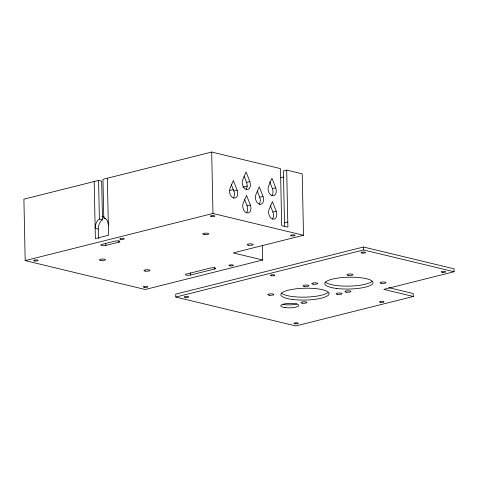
<?xml version="1.0" encoding="UTF-8"?>
<svg xmlns="http://www.w3.org/2000/svg" width="478" height="478" viewBox="0 0 478 478"><rect width="100%" height="100%" fill="white"/><g stroke="black" fill="none" stroke-linecap="round" stroke-linejoin="round"><path stroke-width="0.72" d="M262.398 245.208L262.709 260.008L145.204 289.495L25.185 260.594L23.9 199.159L98.576 180.427L99.382 219.026L98.295 219.904A9.052 6.417 -76.5 0 0 95.164 228.335L98.265 229.082L98.468 238.588M98.576 180.427L101.677 181.174L102.489 219.772L101.402 220.651A9.052 6.417 -76.5 0 0 98.265 229.082M284.565 226.518L283.4 170.933L286.698 170.108L287.893 227.152L281.685 225.658L280.49 168.614L211.682 152.046L102.967 179.322L103.774 217.92L104.885 218.255A9.052 6.417 -76.5 0 1 108.339 225.024M246.039 189.336A6.035 3.991 75.9 0 0 246.546 182.435L249.839 181.61L246.074 171.966L242.675 179.883A6.035 3.991 75.9 0 0 246.439 189.521A6.035 3.991 75.9 0 0 249.839 181.61M229.153 190.65L233.491 189.563M242.89 187.203L247.228 186.115M280.496 177.768L283.388 177.039M233.348 197.928A6.035 3.991 75.9 0 0 233.856 191.021L237.154 190.196L233.384 180.559L229.984 188.469A6.035 3.991 75.9 0 0 233.754 198.107A6.035 3.991 75.9 0 0 237.154 190.196M271.904 195.568A6.035 3.991 75.9 0 0 272.412 188.661L275.704 187.836L271.94 178.198L268.54 186.109A6.035 3.991 75.9 0 0 272.305 195.747A6.035 3.991 75.9 0 0 275.704 187.836M259.213 204.154A6.035 3.991 75.9 0 0 259.721 197.247L263.019 196.422L259.249 186.784L255.85 194.695A6.035 3.991 75.9 0 0 259.62 204.333A6.035 3.991 75.9 0 0 263.019 196.422M25.185 260.594L212.973 213.475L303.5 235.278L302.216 173.843L286.698 170.108M246.529 212.74A6.035 3.991 75.9 0 0 247.036 205.839L250.329 205.008L246.564 195.371L243.165 203.281A6.035 3.991 75.9 0 0 246.929 212.925A6.035 3.991 75.9 0 0 250.329 205.008M105.817 245.453L118.992 242.143A3.017 0.741 -1.2 0 0 119.118 241.097A3.017 0.741 -1.2 0 0 114.851 241.145L101.677 244.455A3.017 0.741 -1.2 0 0 101.551 245.501A3.017 0.741 -1.2 0 0 105.817 245.453L105.769 243.254M272.394 218.966A6.035 3.991 75.9 0 0 272.902 212.065L276.194 211.24L272.43 201.596L269.03 209.513A6.035 3.991 75.9 0 0 272.795 219.151A6.035 3.991 75.9 0 0 276.194 211.24M284.488 222.862L287.786 222.031M303.5 235.278L233.222 252.91L262.709 260.008M190.608 275.047L214.771 268.989A3.017 0.741 -1.2 0 0 214.897 267.937A3.017 0.741 -1.2 0 0 210.631 267.991L186.474 274.049A3.017 0.741 -1.2 0 0 186.342 275.101A3.017 0.741 -1.2 0 0 190.608 275.047L190.567 272.854M413.303 296.474L383.816 289.375L454.1 271.737L454.04 268.815L363.507 247.012L175.725 294.131L175.785 297.053L295.804 325.954L413.303 296.474L413.243 293.546L388.793 287.66M175.785 297.053L363.567 249.94L454.1 271.737M101.999 216.349L104.168 216.869M103.774 217.92L105.638 218.368M99.382 219.026L102.489 219.772M269.723 181.777L272.412 188.661M270.213 205.181L272.902 212.065M257.301 191.051L259.721 197.247M244.127 176.239L246.546 182.435M244.617 199.643L247.036 205.839M231.167 184.138L233.856 191.021M363.507 247.012L363.567 249.94M214.742 267.525L214.771 268.989M211.682 152.046L212.973 213.475M118.962 240.679L118.992 242.143M107.359 178.222L108.554 235.266L95.379 238.57L94.184 181.526M328.039 292.47A24.145 5.921 -1.2 0 1 304.199 297.155A24.145 5.921 -1.2 0 1 281.423 293.044M371.962 281.446A24.145 5.921 -1.2 0 1 348.121 286.137A24.145 5.921 -1.2 0 1 325.351 282.026M296.946 303.859A9.052 2.223 -1.2 0 1 283.101 304.325M120.868 239.329A2.265 0.556 -1.2 0 0 124.316 238.803A2.265 0.556 -1.2 0 0 120.982 238.367A2.265 0.556 -1.2 0 0 120.868 239.329M144.332 287.362A2.265 0.556 -1.2 0 0 147.786 286.842A2.265 0.556 -1.2 0 0 144.452 286.4A2.265 0.556 -1.2 0 0 144.332 287.362M34.661 260.958A2.265 0.556 -1.2 0 0 38.115 260.432A2.265 0.556 -1.2 0 0 34.78 259.99A2.265 0.556 -1.2 0 0 34.661 260.958M211.461 216.6A2.265 0.556 -1.2 0 0 214.915 216.074A2.265 0.556 -1.2 0 0 211.581 215.632A2.265 0.556 -1.2 0 0 211.461 216.6M291.652 235.905A2.265 0.556 -1.2 0 0 295.099 235.379A2.265 0.556 -1.2 0 0 291.765 234.943A2.265 0.556 -1.2 0 0 291.652 235.905M229.99 265.876A2.265 0.556 -1.2 0 0 233.443 265.35A2.265 0.556 -1.2 0 0 230.103 264.908A2.265 0.556 -1.2 0 0 229.99 265.876M248.614 245.244A3.017 0.741 -1.2 0 0 253.215 244.545A3.017 0.741 -1.2 0 0 248.769 243.953A3.017 0.741 -1.2 0 0 248.614 245.244M204.124 234.531A3.017 0.741 -1.2 0 0 208.725 233.832A3.017 0.741 -1.2 0 0 204.279 233.246A3.017 0.741 -1.2 0 0 204.124 234.531M100.9 260.426A3.017 0.741 -1.2 0 0 105.501 259.727A3.017 0.741 -1.2 0 0 101.055 259.142A3.017 0.741 -1.2 0 0 100.9 260.426M145.39 271.14A3.017 0.741 -1.2 0 0 149.99 270.44A3.017 0.741 -1.2 0 0 145.545 269.855A3.017 0.741 -1.2 0 0 145.39 271.14M442.246 272.364A2.265 0.556 -1.2 0 0 445.699 271.845A2.265 0.556 -1.2 0 0 442.365 271.402A2.265 0.556 -1.2 0 0 442.246 272.364M362.061 253.059A2.265 0.556 -1.2 0 0 365.515 252.533A2.265 0.556 -1.2 0 0 362.181 252.097A2.265 0.556 -1.2 0 0 362.061 253.059M271.462 275.788A2.265 0.556 -1.2 0 0 274.916 275.268A2.265 0.556 -1.2 0 0 271.582 274.826A2.265 0.556 -1.2 0 0 271.462 275.788M185.261 297.418A2.265 0.556 -1.2 0 0 188.708 296.898A2.265 0.556 -1.2 0 0 185.374 296.456A2.265 0.556 -1.2 0 0 185.261 297.418M294.986 323.803A2.163 0.532 -1.2 0 0 298.284 323.301A2.163 0.532 -1.2 0 0 295.093 322.883A2.163 0.532 -1.2 0 0 294.986 323.803M380.59 302.335A2.265 0.556 -1.2 0 0 384.037 301.809A2.265 0.556 -1.2 0 0 380.703 301.373A2.265 0.556 -1.2 0 0 380.59 302.335M381.444 283.364A3.017 0.741 -1.2 0 0 386.045 282.665A3.017 0.741 -1.2 0 0 381.599 282.08A3.017 0.741 -1.2 0 0 381.444 283.364M348.337 275.394A3.017 0.741 -1.2 0 0 352.937 274.695A3.017 0.741 -1.2 0 0 348.492 274.109A3.017 0.741 -1.2 0 0 348.337 275.394M313.192 284.207A3.017 0.741 -1.2 0 0 317.792 283.508A3.017 0.741 -1.2 0 0 313.347 282.922A3.017 0.741 -1.2 0 0 313.192 284.207M346.299 292.183A3.017 0.741 -1.2 0 0 350.906 291.484A3.017 0.741 -1.2 0 0 346.454 290.899A3.017 0.741 -1.2 0 0 346.299 292.183M337.516 294.388A3.017 0.741 -1.2 0 0 342.117 293.689A3.017 0.741 -1.2 0 0 337.671 293.098A3.017 0.741 -1.2 0 0 337.516 294.388M304.408 286.412A3.017 0.741 -1.2 0 0 309.009 285.713A3.017 0.741 -1.2 0 0 304.564 285.127A3.017 0.741 -1.2 0 0 304.408 286.412M269.269 295.231A3.017 0.741 -1.2 0 0 273.87 294.532A3.017 0.741 -1.2 0 0 269.425 293.946A3.017 0.741 -1.2 0 0 269.269 295.231M302.377 303.201A3.017 0.741 -1.2 0 0 306.978 302.502A3.017 0.741 -1.2 0 0 302.532 301.917A3.017 0.741 -1.2 0 0 302.377 303.201M292.291 299.437A24.145 5.921 -1.2 0 0 329.109 293.851A24.145 5.921 -1.2 0 0 293.534 289.154A24.145 5.921 -1.2 0 0 292.291 299.437M336.219 288.413A24.145 5.921 -1.2 0 0 373.031 282.827A24.145 5.921 -1.2 0 0 337.462 278.136A24.145 5.921 -1.2 0 0 336.219 288.413M284.99 307.581A9.052 2.223 -1.2 0 0 298.798 305.484A9.052 2.223 -1.2 0 0 285.456 303.727A9.052 2.223 -1.2 0 0 284.99 307.581"/></g></svg>
